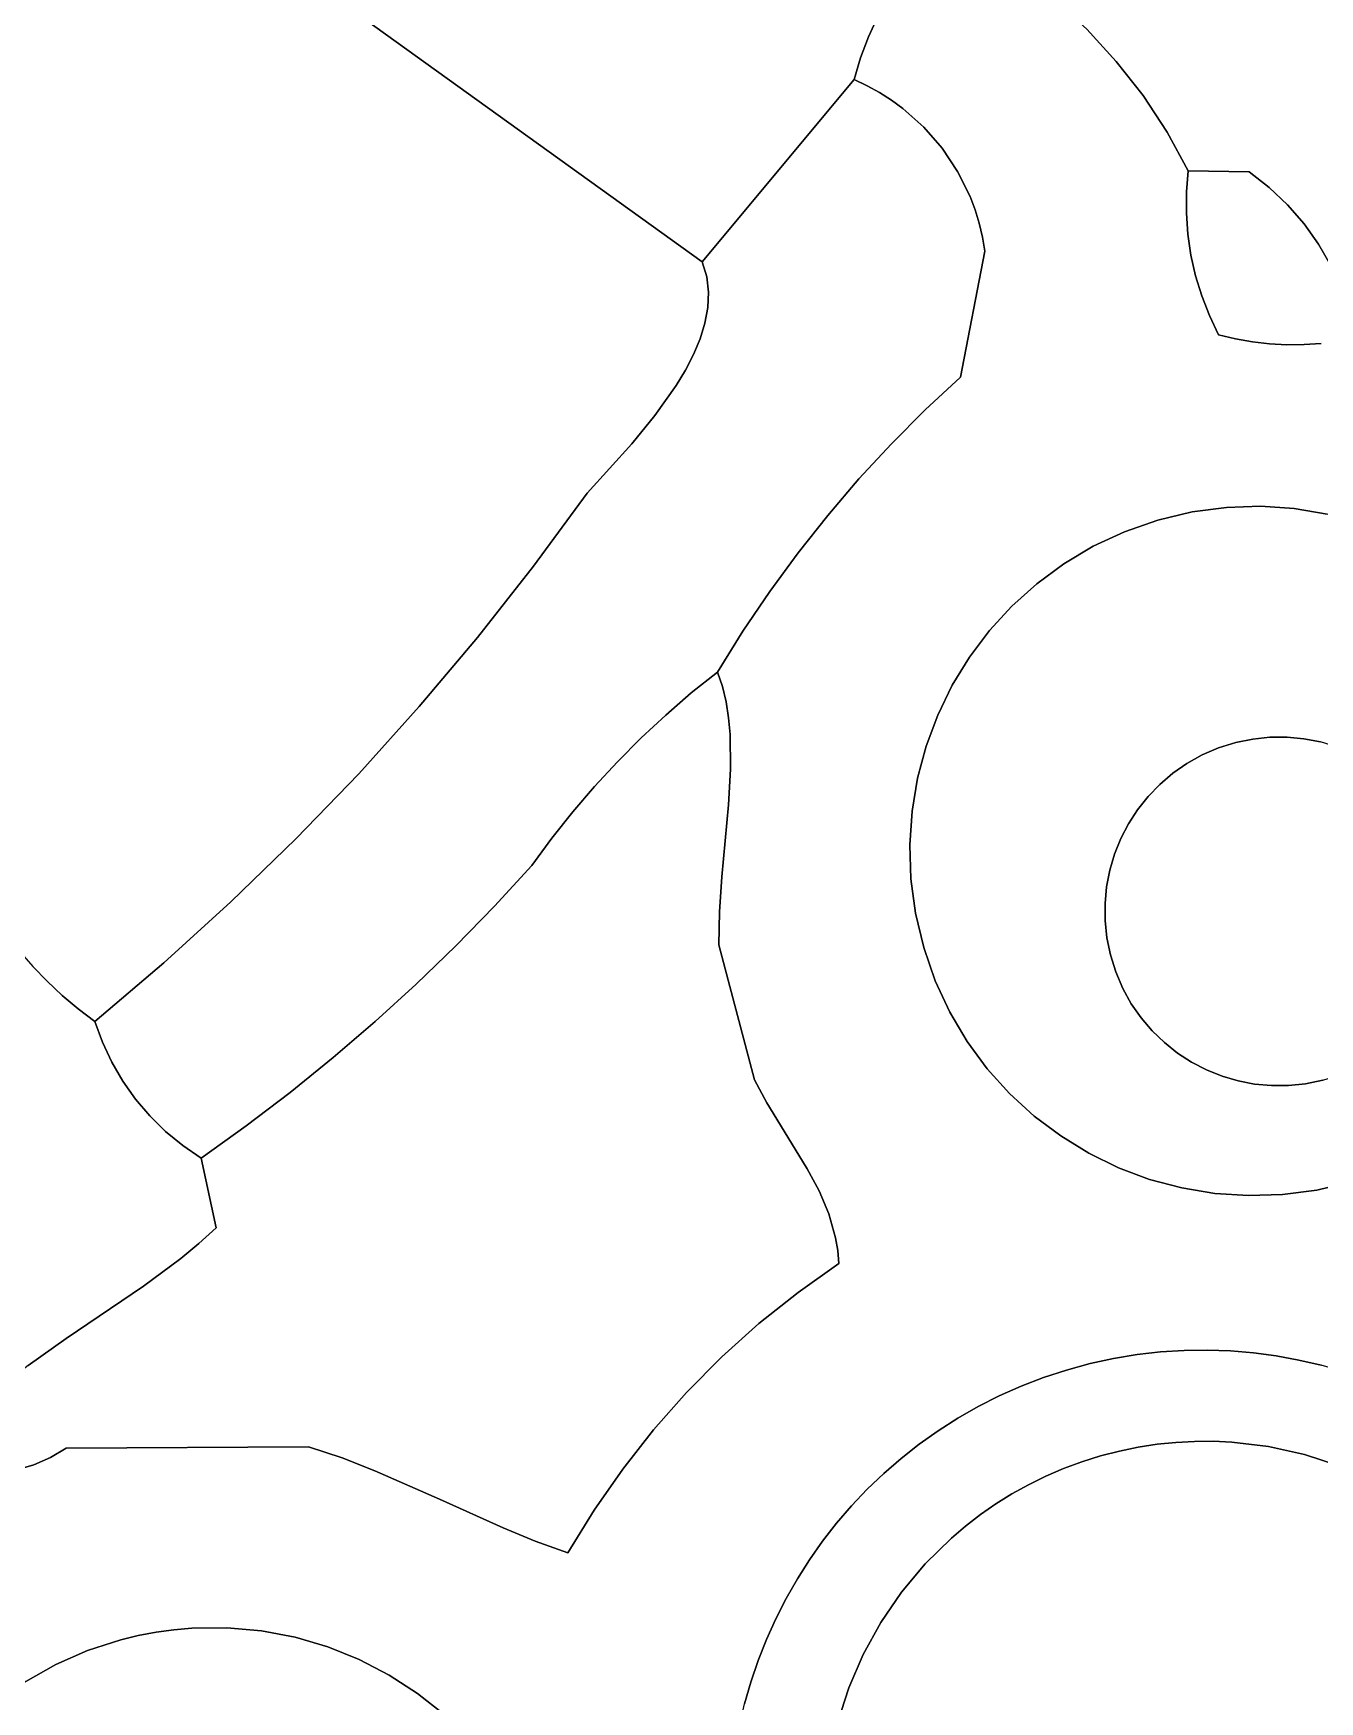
# Model space of a CAD drawing. Header units: inches. Extents: x 37.5 to 70.3, y 17.4 to 61.6.
# Drawn here: x 59.301 to 62.052, y 35.595 to 39.163 of the extents above; entities that cross this region are included whole.
import ezdxf

# ---------------------------------------------------------------- set-up
doc = ezdxf.new("R2010")
doc.units = ezdxf.units.IN
doc.layers.add('SURFACES_FOR_SKETCHUP', color=7, linetype='Continuous')

msp = doc.modelspace()

# ---------------------------------------------------------------- linework, layer by layer
at = {"layer": 'SURFACES_FOR_SKETCHUP'}
for points, invisible_edges in [([(61.5539, 39.1721), (61.6171, 39.1036), (61.988, 39.5061)], 10), ([(62.0506, 39.4511), (61.988, 39.5061), (61.6171, 39.1036)], 10), ([(61.6171, 39.1036), (61.6745, 39.0302), (62.0506, 39.4511)], 10), ([(62.1156, 39.3988), (62.0506, 39.4511), (61.6745, 39.0302)], 10), ([(61.6745, 39.0302), (61.9012, 38.8671), (62.1156, 39.3988)], 11), ([(62.1828, 39.3494), (62.1156, 39.3988), (61.9012, 38.8671)], 10), ([(58.7891, 39.0034), (59.7633, 39.3712), (58.933, 39.1711)], 3), ([(58.7891, 39.0034), (60.2509, 37.8714), (59.7633, 39.3712)], 11), ([(60.4854, 38.1799), (60.5805, 38.2852), (59.7633, 39.3712)], 10), ([(59.7633, 39.3712), (60.5805, 38.2852), (60.7315, 38.6746)], 3), ([(60.4854, 38.1799), (59.7633, 39.3712), (60.3707, 38.0236)], 3), ([(60.3707, 38.0236), (59.7633, 39.3712), (60.2509, 37.8714)], 3), ([(60.7315, 38.6746), (61.0564, 39.0645), (59.7633, 39.3712)], 2), ([(61.07, 39.1108), (59.7633, 39.3712), (61.0564, 39.0645)], 3), ([(61.0868, 39.1558), (59.7633, 39.3712), (61.07, 39.1108)], 3), ([(61.1069, 39.1994), (59.7633, 39.3712), (61.0868, 39.1558)], 3), ([(62.2522, 39.3029), (62.1828, 39.3494), (61.9012, 38.8671)], 10), ([(61.412, 39.2927), (61.13, 39.2413), (61.1609, 39.0028)], 11), ([(61.1609, 39.0028), (61.2056, 38.9629), (61.412, 39.2927)], 10), ([(61.4855, 39.2352), (61.412, 39.2927), (61.2056, 38.9629)], 10), ([(61.9012, 38.8671), (61.9443, 38.8338), (62.2522, 39.3029)], 10), ([(62.3579, 39.1958), (62.2522, 39.3029), (61.9443, 38.8338)], 11), ([(61.1069, 39.1994), (61.1609, 39.0028), (61.13, 39.2413)], 3), ([(61.2056, 38.9629), (61.2447, 38.9179), (61.4855, 39.2352)], 10), ([(61.5539, 39.1721), (61.4855, 39.2352), (61.2447, 38.9179)], 10), ([(61.0868, 39.1558), (61.1366, 39.0206), (61.1069, 39.1994)], 3), ([(61.1366, 39.0206), (61.1609, 39.0028), (61.1069, 39.1994)], 10), ([(62.3956, 39.1342), (62.3579, 39.1958), (61.9443, 38.8338)], 10), ([(61.07, 39.1108), (61.111, 39.0369), (61.0868, 39.1558)], 3), ([(61.1366, 39.0206), (61.0868, 39.1558), (61.111, 39.0369)], 3), ([(61.2447, 38.9179), (61.2778, 38.8681), (61.5539, 39.1721)], 10), ([(61.6171, 39.1036), (61.5539, 39.1721), (61.2778, 38.8681)], 10), ([(61.9443, 38.8338), (61.9836, 38.7966), (62.3956, 39.1342)], 10), ([(62.4365, 39.0749), (62.3956, 39.1342), (61.9836, 38.7966)], 10), ([(61.07, 39.1108), (61.0564, 39.0645), (61.0843, 39.0515)], 8), ([(61.07, 39.1108), (61.0843, 39.0515), (61.111, 39.0369)], 9), ([(61.6745, 39.0302), (61.6171, 39.1036), (61.2778, 38.8681)], 10), ([(61.0564, 39.0645), (60.7315, 38.6746), (61.0843, 39.0515)], 2), ([(61.0843, 39.0515), (60.7315, 38.6746), (61.111, 39.0369)], 3), ([(61.9836, 38.7966), (62.019, 38.756), (62.4365, 39.0749)], 10), ([(62.019, 38.756), (62.0501, 38.7122), (62.4365, 39.0749)], 10), ([(62.4805, 39.0179), (62.4365, 39.0749), (62.0501, 38.7122)], 10), ([(61.111, 39.0369), (60.7315, 38.6746), (61.1366, 39.0206)], 3), ([(61.1366, 39.0206), (60.7315, 38.6746), (61.1609, 39.0028)], 3), ([(61.2778, 38.8681), (61.3043, 38.8144), (61.6745, 39.0302)], 10), ([(61.3043, 38.8144), (61.315, 38.7862), (61.6745, 39.0302)], 10), ([(61.6745, 39.0302), (61.315, 38.7862), (61.7261, 38.952)], 3), ([(61.6745, 39.0302), (61.7261, 38.952), (61.9012, 38.8671)], 10), ([(62.0501, 38.7122), (62.0769, 38.6656), (62.4805, 39.0179)], 10), ([(58.6401, 38.8402), (60.1261, 37.7234), (58.7891, 39.0034)], 3), ([(60.2509, 37.8714), (58.7891, 39.0034), (60.1261, 37.7234)], 3), ([(61.1609, 39.0028), (60.7315, 38.6746), (61.2056, 38.9629)], 3), ([(61.2056, 38.9629), (60.7315, 38.6746), (61.2447, 38.9179)], 3), ([(61.315, 38.7862), (61.3239, 38.7573), (61.7261, 38.952)], 10), ([(61.7675, 38.8242), (61.7261, 38.952), (61.3239, 38.7573)], 11), ([(61.7675, 38.8242), (61.7713, 38.8695), (61.7261, 38.952)], 8), ([(61.7261, 38.952), (61.7713, 38.8695), (61.9012, 38.8671)], 8), ([(60.7411, 38.6426), (61.2447, 38.9179), (60.7315, 38.6746)], 3), ([(61.2447, 38.9179), (60.7411, 38.6426), (61.2778, 38.8681)], 3), ([(61.2778, 38.8681), (60.7411, 38.6426), (61.3043, 38.8144)], 3), ([(61.9443, 38.8338), (61.9012, 38.8671), (61.7672, 38.7789)], 10), ([(61.7675, 38.8242), (61.7672, 38.7789), (61.9012, 38.8671)], 10), ([(61.7713, 38.8695), (61.7675, 38.8242), (61.9012, 38.8671)], 2), ([(59.1945, 37.31), (59.9965, 37.5797), (58.6401, 38.8402)], 11), ([(60.1261, 37.7234), (58.6401, 38.8402), (59.9965, 37.5797)], 3), ([(61.7703, 38.7338), (61.9443, 38.8338), (61.7672, 38.7789)], 3), ([(61.9443, 38.8338), (61.7703, 38.7338), (61.9836, 38.7966)], 3), ([(61.3043, 38.8144), (60.7411, 38.6426), (61.315, 38.7862)], 3), ([(61.7672, 38.7789), (61.7675, 38.8242), (61.3239, 38.7573)], 10), ([(61.7768, 38.6891), (61.9836, 38.7966), (61.7703, 38.7338)], 3), ([(61.7768, 38.6891), (61.7867, 38.6451), (61.9836, 38.7966)], 10), ([(62.019, 38.756), (61.9836, 38.7966), (61.7867, 38.6451)], 10), ([(61.315, 38.7862), (60.7411, 38.6426), (61.3239, 38.7573)], 3), ([(61.3239, 38.7573), (60.7411, 38.6426), (61.3309, 38.7276)], 3), ([(61.7672, 38.7789), (61.3239, 38.7573), (61.3309, 38.7276)], 9), ([(61.7672, 38.7789), (61.3309, 38.7276), (61.336, 38.6973)], 9), ([(61.7703, 38.7338), (61.7672, 38.7789), (61.336, 38.6973)], 10), ([(61.3309, 38.7276), (60.7411, 38.6426), (61.336, 38.6973)], 3), ([(61.7768, 38.6891), (61.7703, 38.7338), (61.336, 38.6973)], 10), ([(61.7867, 38.6451), (61.8, 38.6019), (62.019, 38.756)], 10), ([(62.019, 38.756), (61.8, 38.6019), (62.0501, 38.7122)], 3), ([(60.7449, 38.61), (61.336, 38.6973), (60.7411, 38.6426)], 3), ([(61.336, 38.6973), (60.7449, 38.61), (61.2839, 38.4281)], 3), ([(61.336, 38.6973), (61.2839, 38.4281), (61.8, 38.6019)], 10), ([(61.7867, 38.6451), (61.7768, 38.6891), (61.336, 38.6973)], 10), ([(61.8, 38.6019), (61.7867, 38.6451), (61.336, 38.6973)], 10), ([(62.0501, 38.7122), (61.8, 38.6019), (61.9086, 38.5036)], 11), ([(61.9453, 38.4994), (62.0501, 38.7122), (61.9086, 38.5036)], 3), ([(62.0501, 38.7122), (61.9453, 38.4994), (62.0769, 38.6656)], 3), ([(60.6302, 38.3458), (60.7315, 38.6746), (60.5805, 38.2852)], 3), ([(60.6302, 38.3458), (60.6757, 38.41), (60.7315, 38.6746)], 10), ([(60.6956, 38.4429), (60.7315, 38.6746), (60.6757, 38.41)], 3), ([(60.6956, 38.4429), (60.7128, 38.4763), (60.7315, 38.6746)], 10), ([(60.7128, 38.4763), (60.7269, 38.5098), (60.7315, 38.6746)], 10), ([(60.7269, 38.5098), (60.7373, 38.5434), (60.7315, 38.6746)], 10), ([(60.7411, 38.6426), (60.7315, 38.6746), (60.7449, 38.61)], 2), ([(60.7435, 38.5768), (60.7449, 38.61), (60.7315, 38.6746)], 10), ([(60.7435, 38.5768), (60.7315, 38.6746), (60.7373, 38.5434)], 3), ([(61.9453, 38.4994), (61.982, 38.4975), (62.0769, 38.6656)], 10), ([(62.099, 38.6165), (62.0769, 38.6656), (61.982, 38.4975)], 10), ([(61.982, 38.4975), (62.0189, 38.4978), (62.099, 38.6165)], 10), ([(62.0189, 38.4978), (62.0557, 38.5003), (62.099, 38.6165)], 10), ([(60.7435, 38.5768), (61.2087, 38.3582), (60.7449, 38.61)], 3), ([(61.2087, 38.3582), (61.2839, 38.4281), (60.7449, 38.61)], 10), ([(61.8165, 38.5596), (61.8, 38.6019), (61.2839, 38.4281)], 10), ([(61.8165, 38.5596), (61.9086, 38.5036), (61.8, 38.6019)], 3), ([(60.7373, 38.5434), (60.7269, 38.5098), (61.1364, 38.2855)], 10), ([(60.7373, 38.5434), (61.2087, 38.3582), (60.7435, 38.5768)], 3), ([(61.1364, 38.2855), (61.2087, 38.3582), (60.7373, 38.5434)], 10), ([(61.8362, 38.5186), (61.8165, 38.5596), (61.2839, 38.4281)], 10), ([(61.8723, 38.51), (61.9086, 38.5036), (61.8165, 38.5596)], 10), ([(61.8165, 38.5596), (61.8362, 38.5186), (61.8723, 38.51)], 8), ([(60.7269, 38.5098), (60.7128, 38.4763), (61.1364, 38.2855)], 10), ([(61.2839, 38.4281), (61.635, 38.0975), (61.8362, 38.5186)], 11), ([(61.7063, 38.1222), (61.8362, 38.5186), (61.635, 38.0975)], 3), ([(61.7797, 38.1397), (61.8362, 38.5186), (61.7063, 38.1222)], 3), ([(61.8531, 38.1495), (61.8362, 38.5186), (61.7797, 38.1397)], 3), ([(61.8362, 38.5186), (61.8531, 38.1495), (61.8723, 38.51)], 3), ([(61.8723, 38.51), (61.8531, 38.1495), (61.9086, 38.5036)], 3), ([(60.7128, 38.4763), (60.6956, 38.4429), (61.0668, 38.2102)], 10), ([(61.0668, 38.2102), (61.1364, 38.2855), (60.7128, 38.4763)], 10), ([(61.926, 38.1519), (61.9086, 38.5036), (61.8531, 38.1495)], 3), ([(61.9086, 38.5036), (61.926, 38.1519), (61.9453, 38.4994)], 3), ([(61.9453, 38.4994), (61.926, 38.1519), (61.982, 38.4975)], 3), ([(61.998, 38.1471), (61.982, 38.4975), (61.926, 38.1519)], 3), ([(61.982, 38.4975), (61.998, 38.1471), (62.0189, 38.4978)], 3), ([(62.0686, 38.1353), (62.0557, 38.5003), (61.998, 38.1471)], 3), ([(62.0189, 38.4978), (61.998, 38.1471), (62.0557, 38.5003)], 3), ([(60.6956, 38.4429), (60.6757, 38.41), (61.0668, 38.2102)], 10), ([(60.6757, 38.41), (60.6302, 38.3458), (61.0002, 38.1323)], 10), ([(61.0002, 38.1323), (61.0668, 38.2102), (60.6757, 38.41)], 10), ([(61.2839, 38.4281), (61.2087, 38.3582), (61.5051, 38.029)], 10), ([(61.5051, 38.029), (61.5678, 38.0662), (61.2839, 38.4281)], 10), ([(61.5678, 38.0662), (61.635, 38.0975), (61.2839, 38.4281)], 10), ([(60.6302, 38.3458), (60.5805, 38.2852), (60.9365, 38.052)], 10), ([(60.9365, 38.052), (61.0002, 38.1323), (60.6302, 38.3458)], 10), ([(61.2087, 38.3582), (61.1364, 38.2855), (61.447, 37.9862)], 10), ([(61.447, 37.9862), (61.5051, 38.029), (61.2087, 38.3582)], 10), ([(60.4854, 38.1799), (60.8759, 37.9694), (60.5805, 38.2852)], 3), ([(60.9365, 38.052), (60.5805, 38.2852), (60.8759, 37.9694)], 3), ([(61.1364, 38.2855), (61.0668, 38.2102), (61.3939, 37.9383)], 10), ([(61.3939, 37.9383), (61.447, 37.9862), (61.1364, 38.2855)], 10), ([(61.0668, 38.2102), (61.0002, 38.1323), (61.3458, 37.8858)], 10), ([(61.3458, 37.8858), (61.3939, 37.9383), (61.0668, 38.2102)], 10), ([(60.3707, 38.0236), (60.8184, 37.8845), (60.4854, 38.1799)], 3), ([(60.8759, 37.9694), (60.4854, 38.1799), (60.8184, 37.8845)], 3), ([(61.8531, 38.1495), (61.9093, 37.6539), (61.926, 38.1519)], 3), ([(61.946, 37.6577), (61.926, 38.1519), (61.9093, 37.6539)], 3), ([(61.926, 38.1519), (61.946, 37.6577), (61.998, 38.1471)], 3), ([(61.0002, 38.1323), (60.9365, 38.052), (61.3033, 37.8292)], 10), ([(61.3033, 37.8292), (61.3458, 37.8858), (61.0002, 38.1323)], 10), ([(61.635, 38.0975), (61.8362, 37.6349), (61.7063, 38.1222)], 3), ([(61.7063, 38.1222), (61.8727, 37.6463), (61.7797, 38.1397)], 3), ([(61.8727, 37.6463), (61.7063, 38.1222), (61.8362, 37.6349)], 3), ([(61.7797, 38.1397), (61.9093, 37.6539), (61.8531, 38.1495)], 3), ([(61.9093, 37.6539), (61.7797, 38.1397), (61.8727, 37.6463)], 3), ([(61.9825, 37.6578), (61.998, 38.1471), (61.946, 37.6577)], 3), ([(61.998, 38.1471), (61.9825, 37.6578), (62.0686, 38.1353)], 3), ([(62.0186, 37.6544), (62.0686, 38.1353), (61.9825, 37.6578)], 3), ([(62.0686, 38.1353), (62.0186, 37.6544), (62.1373, 38.1169)], 3), ([(62.0539, 37.6476), (62.1373, 38.1169), (62.0186, 37.6544)], 3), ([(61.5678, 38.0662), (61.8011, 37.6198), (61.635, 38.0975)], 3), ([(61.8362, 37.6349), (61.635, 38.0975), (61.8011, 37.6198)], 3), ([(60.9365, 38.052), (60.8759, 37.9694), (61.2663, 37.7688)], 10), ([(61.2663, 37.7688), (61.3033, 37.8292), (60.9365, 38.052)], 10), ([(61.5678, 38.0662), (61.5051, 38.029), (61.8011, 37.6198)], 10), ([(60.2509, 37.8714), (60.6007, 37.6563), (60.3707, 38.0236)], 3), ([(60.7078, 37.7524), (60.764, 37.7973), (60.3707, 38.0236)], 10), ([(60.6533, 37.7053), (60.7078, 37.7524), (60.3707, 38.0236)], 10), ([(60.8184, 37.8845), (60.3707, 38.0236), (60.764, 37.7973)], 3), ([(60.6007, 37.6563), (60.6533, 37.7053), (60.3707, 38.0236)], 10), ([(61.5051, 38.029), (61.447, 37.9862), (61.7684, 37.6017)], 10), ([(61.7684, 37.6017), (61.8011, 37.6198), (61.5051, 38.029)], 10), ([(61.447, 37.9862), (61.3939, 37.9383), (61.7381, 37.5806)], 10), ([(61.7381, 37.5806), (61.7684, 37.6017), (61.447, 37.9862)], 10), ([(60.8759, 37.9694), (60.8184, 37.8845), (61.2353, 37.7052)], 10), ([(61.2353, 37.7052), (61.2663, 37.7688), (60.8759, 37.9694)], 10), ([(61.3458, 37.8858), (61.7103, 37.557), (61.3939, 37.9383)], 3), ([(61.7103, 37.557), (61.7381, 37.5806), (61.3939, 37.9383)], 10), ([(60.1261, 37.7234), (60.5012, 37.5526), (60.2509, 37.8714)], 3), ([(60.55, 37.6054), (60.2509, 37.8714), (60.5012, 37.5526)], 3), ([(60.6007, 37.6563), (60.2509, 37.8714), (60.55, 37.6054)], 3), ([(60.8184, 37.8845), (60.764, 37.7973), (60.7747, 37.7662)], 8), ([(60.8184, 37.8845), (60.7747, 37.7662), (60.7827, 37.7335)], 9), ([(60.8184, 37.8845), (60.7827, 37.7335), (61.2353, 37.7052)], 11), ([(61.3033, 37.8292), (61.6852, 37.5309), (61.3458, 37.8858)], 3), ([(61.7103, 37.557), (61.3458, 37.8858), (61.6852, 37.5309)], 3), ([(61.3033, 37.8292), (61.2663, 37.7688), (61.6852, 37.5309)], 10), ([(60.764, 37.7973), (60.7078, 37.7524), (60.7747, 37.7662)], 2), ([(60.7827, 37.7335), (60.7747, 37.7662), (60.7078, 37.7524)], 10), ([(61.2663, 37.7688), (61.2353, 37.7052), (61.6628, 37.5027)], 10), ([(61.6628, 37.5027), (61.6852, 37.5309), (61.2663, 37.7688)], 10), ([(59.9965, 37.5797), (60.3671, 37.3836), (60.1261, 37.7234)], 3), ([(60.4097, 37.4417), (60.1261, 37.7234), (60.3671, 37.3836)], 3), ([(60.4544, 37.498), (60.1261, 37.7234), (60.4097, 37.4417)], 3), ([(60.5012, 37.5526), (60.1261, 37.7234), (60.4544, 37.498)], 3), ([(60.7078, 37.7524), (60.6533, 37.7053), (60.788, 37.6992)], 10), ([(60.788, 37.6992), (60.7827, 37.7335), (60.7078, 37.7524)], 10), ([(60.788, 37.6992), (61.2353, 37.7052), (60.7827, 37.7335)], 3), ([(60.6007, 37.6563), (60.7922, 37.5898), (60.6533, 37.7053)], 3), ([(60.7912, 37.6637), (60.788, 37.6992), (60.6533, 37.7053)], 10), ([(60.7912, 37.6637), (60.6533, 37.7053), (60.7922, 37.5898)], 3), ([(61.2353, 37.7052), (60.788, 37.6992), (61.2105, 37.6388)], 3), ([(60.7912, 37.6637), (61.2105, 37.6388), (60.788, 37.6992)], 3), ([(61.2353, 37.7052), (61.2105, 37.6388), (61.6434, 37.4726)], 10), ([(61.6434, 37.4726), (61.6628, 37.5027), (61.2353, 37.7052)], 10), ([(60.55, 37.6054), (60.7879, 37.5133), (60.6007, 37.6563)], 3), ([(60.7922, 37.5898), (60.6007, 37.6563), (60.7879, 37.5133)], 3), ([(60.7922, 37.5898), (61.1921, 37.5701), (60.7912, 37.6637)], 3), ([(61.2105, 37.6388), (60.7912, 37.6637), (61.1921, 37.5701)], 3), ([(62.0539, 37.6476), (62.0186, 37.6544), (61.8727, 37.6463)], 10), ([(61.8727, 37.6463), (62.0186, 37.6544), (61.9093, 37.6539)], 3), ([(61.9825, 37.6578), (61.9093, 37.6539), (62.0186, 37.6544)], 3), ([(61.9825, 37.6578), (61.946, 37.6577), (61.9093, 37.6539)], 8), ([(61.2105, 37.6388), (61.1921, 37.5701), (61.6269, 37.4408)], 10), ([(61.6269, 37.4408), (61.6434, 37.4726), (61.2105, 37.6388)], 10), ([(61.6269, 37.4408), (61.8362, 37.6349), (61.6434, 37.4726)], 3), ([(61.8362, 37.6349), (61.6269, 37.4408), (62.1215, 37.6241)], 11), ([(62.1215, 37.6241), (61.6269, 37.4408), (61.8102, 36.9463)], 11), ([(61.8362, 37.6349), (61.8011, 37.6198), (61.6434, 37.4726)], 10), ([(61.6434, 37.4726), (61.8011, 37.6198), (61.6628, 37.5027)], 3), ([(61.6628, 37.5027), (61.8011, 37.6198), (61.6852, 37.5309)], 3), ([(61.8011, 37.6198), (61.7684, 37.6017), (61.6852, 37.5309)], 10), ([(62.3155, 37.4148), (62.1215, 37.6241), (61.8102, 36.9463)], 11), ([(61.8727, 37.6463), (61.8362, 37.6349), (62.0883, 37.6375)], 10), ([(62.1215, 37.6241), (62.0883, 37.6375), (61.8362, 37.6349)], 10), ([(62.0883, 37.6375), (62.0539, 37.6476), (61.8727, 37.6463)], 10), ([(59.9965, 37.5797), (59.1945, 37.31), (59.8622, 37.4404)], 3), ([(59.8622, 37.4404), (60.2044, 37.2115), (59.9965, 37.5797)], 3), ([(60.287, 37.2963), (59.9965, 37.5797), (60.2044, 37.2115)], 3), ([(60.3671, 37.3836), (59.9965, 37.5797), (60.287, 37.2963)], 3), ([(60.55, 37.6054), (60.5012, 37.5526), (60.7879, 37.5133)], 10), ([(60.7879, 37.5133), (61.1804, 37.4995), (60.7922, 37.5898)], 3), ([(61.1804, 37.4995), (61.1921, 37.5701), (60.7922, 37.5898)], 10), ([(61.7103, 37.557), (61.6852, 37.5309), (61.7684, 37.6017)], 10), ([(61.7684, 37.6017), (61.7381, 37.5806), (61.7103, 37.557)], 8), ([(60.5012, 37.5526), (60.4544, 37.498), (60.7735, 37.359)], 10), ([(60.7735, 37.359), (60.7879, 37.5133), (60.5012, 37.5526)], 10), ([(61.1921, 37.5701), (61.1804, 37.4995), (61.6135, 37.4076)], 10), ([(61.6135, 37.4076), (61.6269, 37.4408), (61.1921, 37.5701)], 10), ([(60.7879, 37.5133), (60.7735, 37.359), (61.1755, 37.4276)], 10), ([(61.1804, 37.4995), (60.7879, 37.5133), (61.1755, 37.4276)], 3), ([(60.4097, 37.4417), (60.7735, 37.359), (60.4544, 37.498)], 3), ([(61.1804, 37.4995), (61.1755, 37.4276), (61.6034, 37.3732)], 10), ([(61.6034, 37.3732), (61.6135, 37.4076), (61.1804, 37.4995)], 10), ([(59.8622, 37.4404), (59.1945, 37.31), (59.7232, 37.3056)], 3), ([(59.8622, 37.4404), (59.7232, 37.3056), (60.0319, 37.0495)], 10), ([(60.1193, 37.1292), (60.2044, 37.2115), (59.8622, 37.4404)], 10), ([(60.0319, 37.0495), (60.1193, 37.1292), (59.8622, 37.4404)], 10), ([(60.3671, 37.3836), (60.7682, 37.2845), (60.4097, 37.4417)], 3), ([(60.7735, 37.359), (60.4097, 37.4417), (60.7682, 37.2845)], 3), ([(61.6269, 37.4408), (61.6135, 37.4076), (61.6161, 37.1556)], 10), ([(61.6161, 37.1556), (61.8102, 36.9463), (61.6269, 37.4408)], 11), ([(61.1755, 37.4276), (60.7735, 37.359), (61.1779, 37.3546)], 3), ([(61.1779, 37.3546), (61.6034, 37.3732), (61.1755, 37.4276)], 3), ([(61.6135, 37.4076), (61.6034, 37.3732), (61.6047, 37.192)], 10), ([(61.6047, 37.192), (61.6161, 37.1556), (61.6135, 37.4076)], 10), ([(62.0954, 36.9355), (62.3155, 37.4148), (61.8102, 36.9463)], 11), ([(60.287, 37.2963), (60.7673, 37.2139), (60.3671, 37.3836)], 3), ([(60.7682, 37.2845), (60.3671, 37.3836), (60.7673, 37.2139)], 3), ([(61.6034, 37.3732), (61.1779, 37.3546), (61.5966, 37.3379)], 3), ([(61.6034, 37.3732), (61.5966, 37.3379), (61.6047, 37.192)], 10), ([(60.7735, 37.359), (60.7682, 37.2845), (61.1779, 37.3546)], 10), ([(61.1779, 37.3546), (60.7682, 37.2845), (61.1877, 37.2812)], 3), ([(61.1877, 37.2812), (61.5966, 37.3379), (61.1779, 37.3546)], 3), ([(61.5966, 37.3379), (61.1877, 37.2812), (61.5932, 37.3019)], 3), ([(61.5932, 37.3019), (61.5971, 37.2287), (61.5966, 37.3379)], 3), ([(61.6047, 37.192), (61.5966, 37.3379), (61.5971, 37.2287)], 3), ([(59.7232, 37.3056), (59.1945, 37.31), (59.5797, 37.1754)], 3), ([(59.218, 37.2722), (59.5797, 37.1754), (59.1945, 37.31)], 3), ([(59.7232, 37.3056), (59.5797, 37.1754), (59.9421, 36.9724)], 10), ([(59.9421, 36.9724), (60.0319, 37.0495), (59.7232, 37.3056)], 10), ([(60.2044, 37.2115), (60.7673, 37.2139), (60.287, 37.2963)], 3), ([(61.2052, 37.2078), (61.5932, 37.3019), (61.1877, 37.2812)], 3), ([(61.5933, 37.2654), (61.5932, 37.3019), (61.2052, 37.2078)], 10), ([(61.5932, 37.3019), (61.5933, 37.2654), (61.5971, 37.2287)], 8), ([(59.2433, 37.2359), (59.5797, 37.1754), (59.218, 37.2722)], 3), ([(60.7673, 37.2139), (61.1877, 37.2812), (60.7682, 37.2845)], 3), ([(61.1877, 37.2812), (60.7673, 37.2139), (61.2052, 37.2078)], 3), ([(61.2052, 37.2078), (61.23, 37.1365), (61.5933, 37.2654)], 10), ([(61.5971, 37.2287), (61.5933, 37.2654), (61.23, 37.1365)], 10), ([(59.2705, 37.2009), (59.5797, 37.1754), (59.2433, 37.2359)], 3), ([(61.2612, 37.0694), (61.5971, 37.2287), (61.23, 37.1365)], 3), ([(61.6047, 37.192), (61.5971, 37.2287), (61.2612, 37.0694)], 10), ([(58.8692, 37.1595), (59.3302, 37.1356), (58.9096, 37.1923)], 3), ([(59.2995, 37.1675), (58.9096, 37.1923), (59.3302, 37.1356)], 3), ([(59.2995, 37.1675), (59.5797, 37.1754), (59.2705, 37.2009)], 3), ([(60.1193, 37.1292), (60.8434, 36.925), (60.2044, 37.2115)], 3), ([(60.7673, 37.2139), (60.2044, 37.2115), (60.8434, 36.925)], 3), ([(60.8434, 36.925), (61.2052, 37.2078), (60.7673, 37.2139)], 3), ([(61.2052, 37.2078), (60.8434, 36.925), (61.23, 37.1365)], 3), ([(61.2612, 37.0694), (61.2985, 37.0066), (61.6047, 37.192)], 10), ([(61.6161, 37.1556), (61.6047, 37.192), (61.2985, 37.0066)], 10), ([(58.8316, 37.1232), (59.3302, 37.1356), (58.8692, 37.1595)], 3), ([(59.3302, 37.1356), (59.5797, 37.1754), (59.2995, 37.1675)], 3), ([(59.3625, 37.1054), (59.5797, 37.1754), (59.3302, 37.1356)], 3), ([(59.3625, 37.1054), (59.3964, 37.0768), (59.5797, 37.1754)], 10), ([(59.4319, 37.05), (59.5797, 37.1754), (59.3964, 37.0768)], 2), ([(59.5797, 37.1754), (59.4319, 37.05), (59.4482, 37.0053)], 8), ([(59.4482, 37.0053), (59.4684, 36.9625), (59.5797, 37.1754)], 10), ([(59.4921, 36.9218), (59.5797, 37.1754), (59.4684, 36.9625)], 3), ([(59.4921, 36.9218), (59.5194, 36.8834), (59.5797, 37.1754)], 10), ([(59.5194, 36.8834), (59.7558, 36.8264), (59.5797, 37.1754)], 11), ([(59.85, 36.898), (59.5797, 37.1754), (59.7558, 36.8264)], 3), ([(59.85, 36.898), (59.9421, 36.9724), (59.5797, 37.1754)], 10), ([(61.2985, 37.0066), (61.3412, 36.9486), (61.6161, 37.1556)], 10), ([(61.6312, 37.1205), (61.6161, 37.1556), (61.3412, 36.9486)], 10), ([(61.6161, 37.1556), (61.6312, 37.1205), (61.7784, 36.9627)], 10), ([(61.8102, 36.9463), (61.6161, 37.1556), (61.7784, 36.9627)], 3), ([(59.3302, 37.1356), (58.8316, 37.1232), (59.3625, 37.1054)], 3), ([(59.2896, 36.3139), (59.3708, 36.3712), (58.8316, 37.1232)], 10), ([(59.4684, 36.9625), (58.8316, 37.1232), (59.3708, 36.3712)], 11), ([(59.3625, 37.1054), (58.8316, 37.1232), (59.4684, 36.9625)], 11), ([(60.0319, 37.0495), (60.8434, 36.925), (60.1193, 37.1292)], 3), ([(61.23, 37.1365), (60.8434, 36.925), (61.2612, 37.0694)], 3), ([(61.3412, 36.9486), (61.3891, 36.8954), (61.6312, 37.1205)], 10), ([(61.6493, 37.0878), (61.6312, 37.1205), (61.3891, 36.8954)], 10), ([(61.7483, 36.9822), (61.6312, 37.1205), (61.7201, 37.0045)], 3), ([(61.7784, 36.9627), (61.6312, 37.1205), (61.7483, 36.9822)], 3), ([(61.6312, 37.1205), (61.6493, 37.0878), (61.7201, 37.0045)], 10), ([(59.4482, 37.0053), (59.3964, 37.0768), (59.3625, 37.1054)], 9), ([(59.4482, 37.0053), (59.3625, 37.1054), (59.4684, 36.9625)], 3), ([(61.3891, 36.8954), (61.4416, 36.8474), (61.6493, 37.0878)], 10), ([(61.6704, 37.0574), (61.6493, 37.0878), (61.4416, 36.8474)], 10), ([(61.694, 37.0297), (61.7201, 37.0045), (61.6493, 37.0878)], 10), ([(61.6493, 37.0878), (61.6704, 37.0574), (61.694, 37.0297)], 8), ([(59.4482, 37.0053), (59.4319, 37.05), (59.3964, 37.0768)], 8), ([(60.0319, 37.0495), (59.9421, 36.9724), (60.698, 36.2562)], 10), ([(60.698, 36.2562), (60.7732, 36.332), (60.0319, 37.0495)], 10), ([(60.8434, 36.925), (60.0319, 37.0495), (60.7732, 36.332)], 11), ([(60.87, 36.8755), (61.2612, 37.0694), (60.8434, 36.925)], 3), ([(60.8987, 36.8278), (61.2612, 37.0694), (60.87, 36.8755)], 3), ([(61.2612, 37.0694), (60.8987, 36.8278), (61.2985, 37.0066)], 3), ([(61.4416, 36.8474), (61.4983, 36.8048), (61.6704, 37.0574)], 10), ([(61.694, 37.0297), (61.6704, 37.0574), (61.4983, 36.8048)], 10), ([(61.7201, 37.0045), (61.694, 37.0297), (61.4983, 36.8048)], 10), ([(59.9421, 36.9724), (59.85, 36.898), (60.0314, 36.0887)], 10), ([(60.0314, 36.0887), (60.6273, 36.1762), (59.9421, 36.9724)], 11), ([(60.698, 36.2562), (59.9421, 36.9724), (60.6273, 36.1762)], 3), ([(60.956, 36.7347), (61.2985, 37.0066), (60.8987, 36.8278)], 3), ([(61.2985, 37.0066), (60.956, 36.7347), (61.3412, 36.9486)], 3), ([(61.4983, 36.8048), (61.5586, 36.7679), (61.7201, 37.0045)], 10), ([(61.7483, 36.9822), (61.7201, 37.0045), (61.5586, 36.7679)], 10), ([(61.5586, 36.7679), (61.6222, 36.7369), (61.7483, 36.9822)], 10), ([(61.7784, 36.9627), (61.7483, 36.9822), (61.6222, 36.7369)], 10), ([(59.4921, 36.9218), (59.4684, 36.9625), (59.3708, 36.3712)], 10), ([(60.9813, 36.6874), (61.3412, 36.9486), (60.956, 36.7347)], 3), ([(61.3412, 36.9486), (60.9813, 36.6874), (61.3891, 36.8954)], 3), ([(61.6222, 36.7369), (61.6886, 36.712), (61.7784, 36.9627)], 10), ([(61.8102, 36.9463), (61.7784, 36.9627), (61.6886, 36.712)], 10), ([(61.6886, 36.712), (61.7573, 36.6936), (61.8102, 36.9463)], 10), ([(61.8434, 36.9329), (61.8102, 36.9463), (61.7573, 36.6936)], 10), ([(61.8102, 36.9463), (61.8434, 36.9329), (62.0954, 36.9355)], 10), ([(59.4921, 36.9218), (59.3708, 36.3712), (59.5194, 36.8834)], 3), ([(60.8434, 36.925), (60.7732, 36.332), (60.87, 36.8755)], 3), ([(61.7573, 36.6936), (61.8279, 36.6819), (61.8434, 36.9329)], 10), ([(61.8777, 36.9227), (61.8434, 36.9329), (61.8279, 36.6819)], 10), ([(61.8279, 36.6819), (61.8999, 36.6771), (61.8777, 36.9227)], 10), ([(62.059, 36.924), (62.0954, 36.9355), (61.8434, 36.9329)], 10), ([(61.8434, 36.9329), (61.8777, 36.9227), (62.059, 36.924)], 10), ([(61.8777, 36.9227), (61.9131, 36.9159), (62.059, 36.924)], 10), ([(61.9131, 36.9159), (61.8777, 36.9227), (61.8999, 36.6771)], 10), ([(61.9131, 36.9159), (61.8999, 36.6771), (61.9491, 36.9125)], 3), ([(61.9728, 36.6795), (61.9491, 36.9125), (61.8999, 36.6771)], 3), ([(62.059, 36.924), (61.9131, 36.9159), (62.0223, 36.9165)], 3), ([(61.9491, 36.9125), (62.0223, 36.9165), (61.9131, 36.9159)], 3), ([(61.9491, 36.9125), (61.9856, 36.9127), (62.0223, 36.9165)], 8), ([(61.9491, 36.9125), (61.9728, 36.6795), (61.9856, 36.9127)], 3), ([(62.0462, 36.6892), (61.9856, 36.9127), (61.9728, 36.6795)], 3), ([(61.9856, 36.9127), (62.0462, 36.6892), (62.0223, 36.9165)], 3), ([(62.0223, 36.9165), (62.1196, 36.7067), (62.059, 36.924)], 3), ([(62.1196, 36.7067), (62.0223, 36.9165), (62.0462, 36.6892)], 3), ([(59.3708, 36.3712), (59.5359, 36.4833), (59.5194, 36.8834)], 10), ([(59.5194, 36.8834), (59.5359, 36.4833), (59.5499, 36.8476)], 3), ([(59.5499, 36.8476), (59.7558, 36.8264), (59.5194, 36.8834)], 3), ([(59.85, 36.898), (59.7558, 36.8264), (59.6918, 36.6082)], 10), ([(59.6918, 36.6082), (59.9609, 36.116), (59.85, 36.898)], 11), ([(60.0314, 36.0887), (59.85, 36.898), (59.9609, 36.116)], 3), ([(60.87, 36.8755), (60.7732, 36.332), (60.8987, 36.8278)], 3), ([(61.0021, 36.6385), (61.3891, 36.8954), (60.9813, 36.6874)], 3), ([(61.3891, 36.8954), (61.0021, 36.6385), (61.4416, 36.8474)], 3), ([(59.5499, 36.8476), (59.5359, 36.4833), (59.5835, 36.8145)], 3), ([(59.5499, 36.8476), (59.5835, 36.8145), (59.7558, 36.8264)], 10), ([(61.0169, 36.587), (61.4416, 36.8474), (61.0021, 36.6385)], 3), ([(61.0215, 36.56), (61.4416, 36.8474), (61.0169, 36.587)], 3), ([(61.4416, 36.8474), (61.0215, 36.56), (61.4983, 36.8048)], 3), ([(59.6159, 36.5429), (59.5835, 36.8145), (59.5359, 36.4833)], 3), ([(59.62, 36.7845), (59.7558, 36.8264), (59.5835, 36.8145)], 3), ([(59.5835, 36.8145), (59.6159, 36.5429), (59.62, 36.7845)], 3), ([(59.62, 36.7845), (59.6593, 36.7576), (59.7558, 36.8264)], 8), ([(59.7558, 36.8264), (59.6593, 36.7576), (59.6918, 36.6082)], 8), ([(60.8527, 36.4033), (60.8987, 36.8278), (60.7732, 36.332)], 3), ([(60.8987, 36.8278), (60.8527, 36.4033), (60.956, 36.7347)], 3), ([(61.024, 36.5321), (61.4983, 36.8048), (61.0215, 36.56)], 3), ([(61.024, 36.5321), (61.4134, 36.2695), (61.4983, 36.8048)], 11), ([(61.4614, 36.2879), (61.4983, 36.8048), (61.4134, 36.2695)], 3), ([(61.4983, 36.8048), (61.4614, 36.2879), (61.5586, 36.7679)], 3), ([(59.6545, 36.5747), (59.62, 36.7845), (59.6159, 36.5429)], 3), ([(59.62, 36.7845), (59.6545, 36.5747), (59.6593, 36.7576)], 3), ([(61.5109, 36.3041), (61.5586, 36.7679), (61.4614, 36.2879)], 3), ([(61.5611, 36.3178), (61.5586, 36.7679), (61.5109, 36.3041)], 3), ([(61.5586, 36.7679), (61.5611, 36.3178), (61.6222, 36.7369)], 3), ([(59.6918, 36.6082), (59.6593, 36.7576), (59.6545, 36.5747)], 2), ([(60.9364, 36.4701), (60.956, 36.7347), (60.8527, 36.4033)], 3), ([(60.956, 36.7347), (60.9364, 36.4701), (60.9813, 36.6874)], 3), ([(61.6114, 36.3288), (61.6222, 36.7369), (61.5611, 36.3178)], 3), ([(61.6222, 36.7369), (61.6114, 36.3288), (61.6886, 36.712)], 3), ([(60.9813, 36.6874), (60.9364, 36.4701), (61.0021, 36.6385)], 3), ([(61.6618, 36.3372), (61.6886, 36.712), (61.6114, 36.3288)], 3), ([(61.712, 36.3429), (61.6886, 36.712), (61.6618, 36.3372)], 3), ([(61.6886, 36.712), (61.712, 36.3429), (61.7573, 36.6936)], 3), ([(61.7621, 36.3461), (61.7573, 36.6936), (61.712, 36.3429)], 3), ([(61.7573, 36.6936), (61.7621, 36.3461), (61.8279, 36.6819)], 3), ([(61.9728, 36.6795), (62.0076, 36.3255), (62.0462, 36.6892)], 3), ([(62.0552, 36.3143), (62.0462, 36.6892), (62.0076, 36.3255)], 3), ([(62.0462, 36.6892), (62.0552, 36.3143), (62.1196, 36.7067)], 3), ([(61.812, 36.3469), (61.8279, 36.6819), (61.7621, 36.3461)], 3), ([(61.8615, 36.3451), (61.8279, 36.6819), (61.812, 36.3469)], 3), ([(61.8279, 36.6819), (61.8615, 36.3451), (61.8999, 36.6771)], 3), ([(61.9107, 36.3409), (61.8999, 36.6771), (61.8615, 36.3451)], 3), ([(61.8999, 36.6771), (61.9107, 36.3409), (61.9728, 36.6795)], 3), ([(61.9594, 36.3344), (61.9728, 36.6795), (61.9107, 36.3409)], 3), ([(62.0076, 36.3255), (61.9728, 36.6795), (61.9594, 36.3344)], 3), ([(61.0021, 36.6385), (60.9364, 36.4701), (61.0169, 36.587)], 3), ([(59.6545, 36.5747), (59.8888, 36.1397), (59.6918, 36.6082)], 3), ([(59.9609, 36.116), (59.6918, 36.6082), (59.8888, 36.1397)], 3), ([(61.0169, 36.587), (60.9364, 36.4701), (61.0215, 36.56)], 3), ([(59.6159, 36.5429), (59.8888, 36.1397), (59.6545, 36.5747)], 3), ([(61.024, 36.5321), (61.0215, 36.56), (60.9364, 36.4701)], 2), ([(59.5359, 36.4833), (59.8888, 36.1397), (59.6159, 36.5429)], 3), ([(61.024, 36.5321), (60.9364, 36.4701), (61.2359, 36.1743)], 10), ([(61.2359, 36.1743), (61.278, 36.2011), (61.024, 36.5321)], 10), ([(61.278, 36.2011), (61.3216, 36.226), (61.024, 36.5321)], 10), ([(61.3216, 36.226), (61.3667, 36.2488), (61.024, 36.5321)], 10), ([(61.3667, 36.2488), (61.4134, 36.2695), (61.024, 36.5321)], 10), ([(59.5359, 36.4833), (59.3708, 36.3712), (59.371, 36.1373)], 10), ([(59.5359, 36.4833), (59.371, 36.1373), (59.8888, 36.1397)], 9), ([(60.9364, 36.4701), (60.8527, 36.4033), (61.1567, 36.1151)], 10), ([(61.1567, 36.1151), (61.1955, 36.1456), (60.9364, 36.4701)], 10), ([(61.1955, 36.1456), (61.2359, 36.1743), (60.9364, 36.4701)], 10), ([(60.8527, 36.4033), (60.7732, 36.332), (61.0842, 36.049)], 10), ([(61.0842, 36.049), (61.1196, 36.0829), (60.8527, 36.4033)], 10), ([(61.1196, 36.0829), (61.1567, 36.1151), (60.8527, 36.4033)], 10), ([(59.3708, 36.3712), (59.2896, 36.3139), (59.371, 36.1373)], 10), ([(60.7732, 36.332), (60.698, 36.2562), (61.0506, 36.0135)], 10), ([(61.0506, 36.0135), (61.0842, 36.049), (60.7732, 36.332)], 10), ([(61.6114, 36.3288), (61.6642, 36.139), (61.6618, 36.3372)], 3), ([(61.6618, 36.3372), (61.7045, 36.1452), (61.712, 36.3429)], 3), ([(61.7045, 36.1452), (61.6618, 36.3372), (61.6642, 36.139)], 3), ([(61.7447, 36.1494), (61.712, 36.3429), (61.7045, 36.1452)], 3), ([(61.712, 36.3429), (61.7447, 36.1494), (61.7621, 36.3461)], 3), ([(61.7849, 36.1515), (61.7621, 36.3461), (61.7447, 36.1494)], 3), ([(61.7621, 36.3461), (61.7849, 36.1515), (61.812, 36.3469)], 3), ([(61.8248, 36.1516), (61.812, 36.3469), (61.7849, 36.1515)], 3), ([(61.8615, 36.3451), (61.812, 36.3469), (61.8248, 36.1516)], 10), ([(61.8645, 36.1498), (61.8615, 36.3451), (61.8248, 36.1516)], 3), ([(61.9107, 36.3409), (61.8615, 36.3451), (61.8645, 36.1498)], 10), ([(61.8645, 36.1498), (61.943, 36.1403), (61.9107, 36.3409)], 10), ([(61.9594, 36.3344), (61.9107, 36.3409), (61.943, 36.1403)], 10), ([(62.0076, 36.3255), (61.9594, 36.3344), (61.943, 36.1403)], 10), ([(59.2896, 36.3139), (59.2119, 36.2525), (59.371, 36.1373)], 10), ([(61.4614, 36.2879), (61.5438, 36.1078), (61.5109, 36.3041)], 3), ([(61.5109, 36.3041), (61.5838, 36.1203), (61.5611, 36.3178)], 3), ([(61.5838, 36.1203), (61.5109, 36.3041), (61.5438, 36.1078)], 3), ([(61.5611, 36.3178), (61.624, 36.1307), (61.6114, 36.3288)], 3), ([(61.624, 36.1307), (61.5611, 36.3178), (61.5838, 36.1203)], 3), ([(61.6642, 36.139), (61.6114, 36.3288), (61.624, 36.1307)], 3), ([(61.943, 36.1403), (62.0198, 36.1234), (62.0076, 36.3255)], 10), ([(62.0552, 36.3143), (62.0076, 36.3255), (62.0198, 36.1234)], 10), ([(62.102, 36.3009), (62.0552, 36.3143), (62.0198, 36.1234)], 10), ([(62.102, 36.3009), (62.0198, 36.1234), (62.0943, 36.0993)], 9), ([(61.3667, 36.2488), (61.4664, 36.0769), (61.4134, 36.2695)], 3), ([(61.4134, 36.2695), (61.5045, 36.0932), (61.4614, 36.2879)], 3), ([(61.5045, 36.0932), (61.4134, 36.2695), (61.4664, 36.0769)], 3), ([(61.5438, 36.1078), (61.4614, 36.2879), (61.5045, 36.0932)], 3), ([(59.2646, 36.0904), (59.3016, 36.1013), (59.2119, 36.2525)], 10), ([(59.3373, 36.117), (59.2119, 36.2525), (59.3016, 36.1013)], 3), ([(59.371, 36.1373), (59.2119, 36.2525), (59.3373, 36.117)], 3), ([(60.698, 36.2562), (60.6273, 36.1762), (60.989, 35.9381)], 10), ([(61.0189, 35.9765), (61.0506, 36.0135), (60.698, 36.2562)], 10), ([(60.989, 35.9381), (61.0189, 35.9765), (60.698, 36.2562)], 10), ([(61.3216, 36.226), (61.278, 36.2011), (61.3938, 36.039)], 10), ([(61.3216, 36.226), (61.4295, 36.0588), (61.3667, 36.2488)], 3), ([(61.3216, 36.226), (61.3938, 36.039), (61.4295, 36.0588)], 9), ([(61.4664, 36.0769), (61.3667, 36.2488), (61.4295, 36.0588)], 3), ([(61.278, 36.2011), (61.2359, 36.1743), (61.3595, 36.0177)], 10), ([(61.3595, 36.0177), (61.3938, 36.039), (61.278, 36.2011)], 10), ([(60.1693, 36.028), (60.6273, 36.1762), (60.0314, 36.0887)], 3), ([(60.6273, 36.1762), (60.1693, 36.028), (60.5613, 36.0922)], 3), ([(60.6273, 36.1762), (60.5613, 36.0922), (60.961, 35.8984)], 10), ([(60.961, 35.8984), (60.989, 35.9381), (60.6273, 36.1762)], 10), ([(61.1955, 36.1456), (61.3264, 35.9948), (61.2359, 36.1743)], 3), ([(61.3264, 35.9948), (61.3595, 36.0177), (61.2359, 36.1743)], 10), ([(61.7849, 36.1515), (61.7447, 36.1494), (61.8248, 36.1516)], 2), ([(61.8645, 36.1498), (61.8248, 36.1516), (61.7447, 36.1494)], 10), ([(59.3016, 36.1013), (59.4879, 35.7271), (59.3373, 36.117)], 3), ([(59.3373, 36.117), (59.5251, 35.7361), (59.371, 36.1373)], 3), ([(59.5251, 35.7361), (59.3373, 36.117), (59.4879, 35.7271)], 3), ([(59.371, 36.1373), (59.6393, 35.7519), (59.8888, 36.1397)], 3), ([(59.563, 35.7433), (59.371, 36.1373), (59.5251, 35.7361)], 3), ([(59.6013, 35.7486), (59.371, 36.1373), (59.563, 35.7433)], 3), ([(59.6393, 35.7519), (59.371, 36.1373), (59.6013, 35.7486)], 3), ([(59.7147, 35.7528), (59.8888, 36.1397), (59.6393, 35.7519)], 3), ([(59.7887, 35.7462), (59.8888, 36.1397), (59.7147, 35.7528)], 3), ([(59.8888, 36.1397), (59.7887, 35.7462), (59.9609, 36.116)], 3), ([(59.8608, 35.7324), (59.9609, 36.116), (59.7887, 35.7462)], 3), ([(59.9609, 36.116), (59.8608, 35.7324), (60.0314, 36.0887)], 3), ([(61.1567, 36.1151), (61.2948, 35.9704), (61.1955, 36.1456)], 3), ([(61.3264, 35.9948), (61.1955, 36.1456), (61.2948, 35.9704)], 3), ([(61.5438, 36.1078), (62.0943, 36.0993), (61.5838, 36.1203)], 3), ([(61.5838, 36.1203), (62.0198, 36.1234), (61.624, 36.1307)], 3), ([(62.0198, 36.1234), (61.5838, 36.1203), (62.0943, 36.0993)], 3), ([(61.624, 36.1307), (61.943, 36.1403), (61.6642, 36.139)], 3), ([(61.943, 36.1403), (61.624, 36.1307), (62.0198, 36.1234)], 3), ([(61.8645, 36.1498), (61.6642, 36.139), (61.943, 36.1403)], 3), ([(61.7045, 36.1452), (61.6642, 36.139), (61.8645, 36.1498)], 10), ([(61.7045, 36.1452), (61.8645, 36.1498), (61.7447, 36.1494)], 3), ([(59.1881, 36.0828), (59.3483, 35.6739), (59.2266, 36.0842)], 3), ([(59.3483, 35.6739), (59.1881, 36.0828), (59.2843, 35.6379)], 3), ([(59.2266, 36.0842), (59.3483, 35.6739), (59.2646, 36.0904)], 3), ([(59.2646, 36.0904), (59.4162, 35.7038), (59.3016, 36.1013)], 3), ([(59.4162, 35.7038), (59.2646, 36.0904), (59.3483, 35.6739)], 3), ([(59.4879, 35.7271), (59.3016, 36.1013), (59.4162, 35.7038)], 3), ([(59.9306, 35.7118), (60.0314, 36.0887), (59.8608, 35.7324)], 3), ([(60.1693, 36.028), (60.0314, 36.0887), (59.9306, 35.7118)], 10), ([(60.3057, 35.9665), (60.5613, 36.0922), (60.1693, 36.028)], 3), ([(60.5613, 36.0922), (60.3057, 35.9665), (60.5001, 36.0043)], 3), ([(60.5613, 36.0922), (60.5001, 36.0043), (60.911, 35.8153)], 10), ([(60.935, 35.8575), (60.961, 35.8984), (60.5613, 36.0922)], 10), ([(60.911, 35.8153), (60.935, 35.8575), (60.5613, 36.0922)], 10), ([(61.0759, 35.6958), (62.5385, 34.9782), (61.5438, 36.1078)], 11), ([(61.1137, 35.7642), (61.0759, 35.6958), (61.5438, 36.1078)], 10), ([(61.0842, 36.049), (61.2645, 35.9447), (61.1196, 36.0829)], 3), ([(61.5438, 36.1078), (61.5045, 36.0932), (61.1137, 35.7642)], 10), ([(61.1578, 35.8289), (61.1137, 35.7642), (61.5045, 36.0932)], 10), ([(61.1196, 36.0829), (61.2645, 35.9447), (61.1567, 36.1151)], 3), ([(61.2948, 35.9704), (61.1567, 36.1151), (61.2645, 35.9447)], 3), ([(61.5045, 36.0932), (61.4664, 36.0769), (61.1578, 35.8289)], 10), ([(62.0943, 36.0993), (61.5438, 36.1078), (62.166, 36.0683)], 3), ([(62.166, 36.0683), (61.5438, 36.1078), (62.5385, 34.9782)], 11), ([(61.0506, 36.0135), (61.2082, 35.8892), (61.0842, 36.049)], 3), ([(61.2645, 35.9447), (61.0842, 36.049), (61.2082, 35.8892)], 3), ([(61.2082, 35.8892), (61.1578, 35.8289), (61.4664, 36.0769)], 10), ([(61.4664, 36.0769), (61.4295, 36.0588), (61.2082, 35.8892)], 10), ([(61.2645, 35.9447), (61.2082, 35.8892), (61.4295, 36.0588)], 10), ([(61.3938, 36.039), (61.2645, 35.9447), (61.4295, 36.0588)], 3), ([(59.9306, 35.7118), (59.9978, 35.6848), (60.1693, 36.028)], 10), ([(59.9978, 35.6848), (60.0618, 35.6515), (60.1693, 36.028)], 10), ([(60.3057, 35.9665), (60.1693, 36.028), (60.0618, 35.6515)], 10), ([(61.0189, 35.9765), (61.2082, 35.8892), (61.0506, 36.0135)], 3), ([(61.3938, 36.039), (61.3595, 36.0177), (61.2645, 35.9447)], 10), ([(61.2948, 35.9704), (61.2645, 35.9447), (61.3595, 36.0177)], 10), ([(61.3264, 35.9948), (61.2948, 35.9704), (61.3595, 36.0177)], 2), ([(60.3744, 35.9381), (60.5001, 36.0043), (60.3057, 35.9665)], 3), ([(60.3744, 35.9381), (60.444, 35.9128), (60.5001, 36.0043)], 8), ([(60.5001, 36.0043), (60.444, 35.9128), (60.8691, 35.7278)], 10), ([(60.8691, 35.7278), (60.889, 35.7721), (60.5001, 36.0043)], 10), ([(60.889, 35.7721), (60.911, 35.8153), (60.5001, 36.0043)], 10), ([(60.989, 35.9381), (61.1578, 35.8289), (61.0189, 35.9765)], 3), ([(61.2082, 35.8892), (61.0189, 35.9765), (61.1578, 35.8289)], 3), ([(60.3057, 35.9665), (60.0618, 35.6515), (60.1222, 35.6123)], 9), ([(60.3057, 35.9665), (60.1222, 35.6123), (60.3744, 35.9381)], 3), ([(60.1786, 35.5676), (60.3744, 35.9381), (60.1222, 35.6123)], 3), ([(60.3744, 35.9381), (60.1786, 35.5676), (60.444, 35.9128)], 3), ([(60.961, 35.8984), (61.1578, 35.8289), (60.989, 35.9381)], 3), ([(60.2306, 35.5175), (60.444, 35.9128), (60.1786, 35.5676)], 3), ([(60.2777, 35.4626), (60.444, 35.9128), (60.2306, 35.5175)], 3), ([(60.444, 35.9128), (60.2777, 35.4626), (60.811, 35.5421)], 11), ([(60.811, 35.5421), (60.8222, 35.5897), (60.444, 35.9128)], 10), ([(60.8222, 35.5897), (60.8356, 35.6365), (60.444, 35.9128)], 10), ([(60.8356, 35.6365), (60.8513, 35.6826), (60.444, 35.9128)], 10), ([(60.8513, 35.6826), (60.8691, 35.7278), (60.444, 35.9128)], 10), ([(60.935, 35.8575), (61.1137, 35.7642), (60.961, 35.8984)], 3), ([(61.1578, 35.8289), (60.961, 35.8984), (61.1137, 35.7642)], 3), ([(60.911, 35.8153), (61.1137, 35.7642), (60.935, 35.8575)], 3), ([(60.889, 35.7721), (61.0759, 35.6958), (60.911, 35.8153)], 3), ([(61.1137, 35.7642), (60.911, 35.8153), (61.0759, 35.6958)], 3), ([(60.8691, 35.7278), (61.0759, 35.6958), (60.889, 35.7721)], 3), ([(59.563, 35.7433), (59.075, 35.4406), (60.425, 35.1243)], 11), ([(59.075, 35.4406), (59.563, 35.7433), (59.1197, 35.497)], 3), ([(59.5251, 35.7361), (59.1197, 35.497), (59.563, 35.7433)], 3), ([(59.1197, 35.497), (59.5251, 35.7361), (59.1697, 35.549)], 3), ([(59.4879, 35.7271), (59.1697, 35.549), (59.5251, 35.7361)], 3), ([(59.2247, 35.5961), (59.1697, 35.549), (59.4879, 35.7271)], 10), ([(59.4879, 35.7271), (59.4162, 35.7038), (59.2247, 35.5961)], 10), ([(59.6013, 35.7486), (59.563, 35.7433), (60.0618, 35.6515)], 10), ([(59.563, 35.7433), (60.425, 35.1243), (60.1222, 35.6123)], 11), ([(60.1222, 35.6123), (60.0618, 35.6515), (59.563, 35.7433)], 10), ([(59.6393, 35.7519), (59.6013, 35.7486), (59.9978, 35.6848)], 10), ([(60.0618, 35.6515), (59.9978, 35.6848), (59.6013, 35.7486)], 10), ([(59.6393, 35.7519), (59.9306, 35.7118), (59.7147, 35.7528)], 3), ([(59.9306, 35.7118), (59.6393, 35.7519), (59.9978, 35.6848)], 3), ([(59.7887, 35.7462), (59.7147, 35.7528), (59.8608, 35.7324)], 2), ([(59.9306, 35.7118), (59.8608, 35.7324), (59.7147, 35.7528)], 10), ([(60.8513, 35.6826), (61.0449, 35.624), (60.8691, 35.7278)], 3), ([(61.0759, 35.6958), (60.8691, 35.7278), (61.0449, 35.624)], 3), ([(59.2843, 35.6379), (59.2247, 35.5961), (59.4162, 35.7038)], 10), ([(59.3483, 35.6739), (59.2843, 35.6379), (59.4162, 35.7038)], 2), ([(61.0759, 35.6958), (61.0449, 35.624), (61.0364, 35.0736)], 10), ([(61.0364, 35.0736), (61.4485, 34.6057), (61.0759, 35.6958)], 11), ([(61.4485, 34.6057), (62.0707, 34.5662), (61.0759, 35.6958)], 11), ([(62.5385, 34.9782), (61.0759, 35.6958), (62.0707, 34.5662)], 11), ([(60.8356, 35.6365), (61.0449, 35.624), (60.8513, 35.6826)], 3), ([(60.8356, 35.6365), (60.8222, 35.5897), (61.0208, 35.5495)], 10), ([(60.8356, 35.6365), (61.0208, 35.5495), (61.0449, 35.624)], 9), ([(61.0449, 35.624), (61.0208, 35.5495), (61.0239, 35.1136)], 10), ([(61.0239, 35.1136), (61.0364, 35.0736), (61.0449, 35.624)], 10), ([(60.1222, 35.6123), (60.425, 35.1243), (60.1786, 35.5676)], 3)]:
    msp.add_3dface(points, dxfattribs=dict(at, invisible_edges=invisible_edges))

doc.saveas('drawing.dxf')
